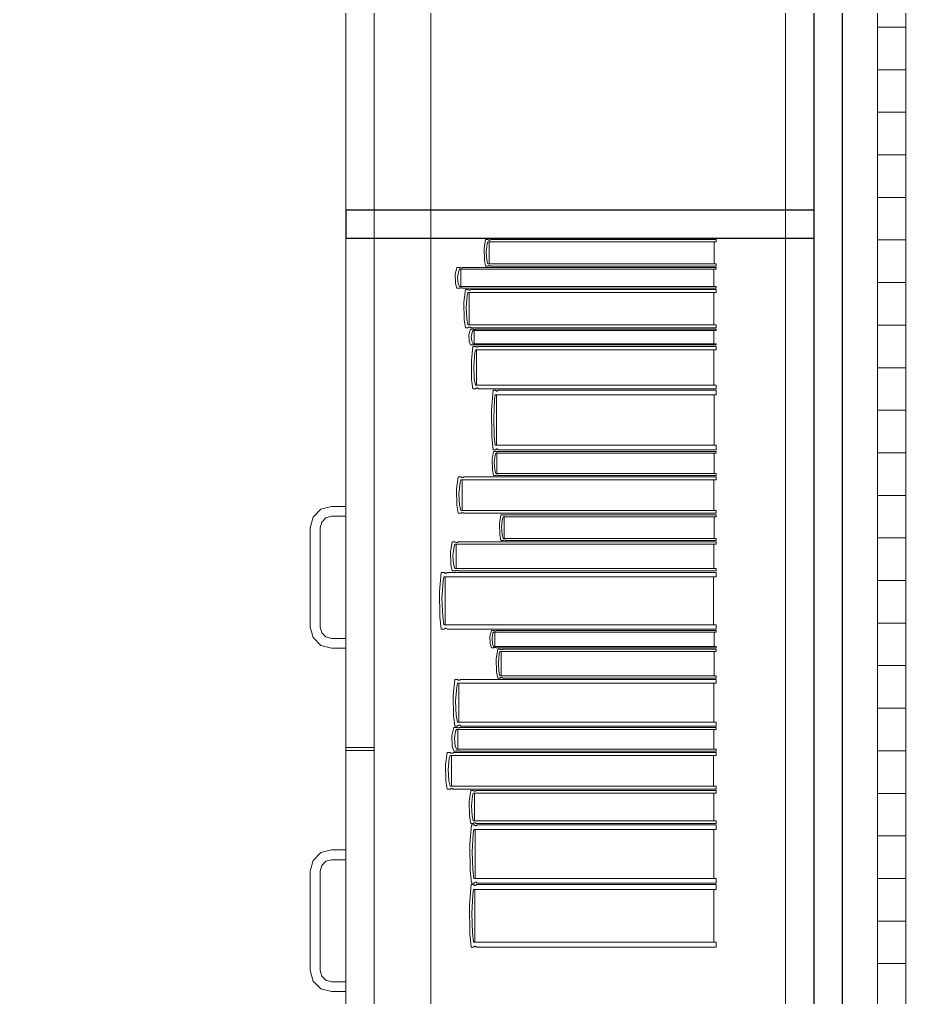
# Model space of a CAD drawing. Header units: inches. Extents: x -38 to 5698, y -33 to 92.
# Drawn here: x 121.99 to 122.618, y 10.806 to 11.495 of the extents above; entities that cross this region are included whole.
import ezdxf

# ---------------------------------------------------------------- set-up
doc = ezdxf.new("R2010")
doc.units = ezdxf.units.IN
doc.header["$MEASUREMENT"] = 0
doc.set_wipeout_variables(frame=1)
doc.linetypes.add('Hidden Line', pattern=[0.195611, 0.141111, -0.0545])
doc.linetypes.add('Wipeout_Contour', pattern=[1, 0, -1])
for name, color, linetype in [('02 _ ARQ _ ZON _ Espacio.3D', 7, 'Continuous'), ('08 _ STR _ EXT _ 09 Vigas', 7, 'Continuous'), ('Acabado - Muros', 7, 'Continuous'), ('Interior - Mobiliario', 7, 'Continuous')]:
    doc.layers.add(name, color=color, linetype=linetype)

msp = doc.modelspace()

# ---------------------------------------------------------------- linework, layer by layer
at = {"layer": '02 _ ARQ _ ZON _ Espacio.3D', "color": 254, "linetype": 'Continuous', "lineweight": 0, "flags": 128}
msp.add_lwpolyline([(104.82008, 17.35), (104.82007, 6.45001), (117.64873, 6.44992), (117.64874, 7.7), (117.79306, 7.7), (117.79305, 6.44999), (122.12319, 6.44999), (122.12319, 7.7), (122.57, 7.7), (122.57, 16.9), (122.57, 17.4), (116.66999, 17.4), (116.66999, 16.89999), (116.06999, 16.89998), (116.07, 16.29989), (115.57, 16.29989), (115.57, 17.4), (112.57002, 17.4), (112.57002, 16.09991), (108.57, 16.09984), (108.56999, 17.35)], close=True, dxfattribs=at)
at = {"layer": 'Interior - Mobiliario', "color": 175, "linetype": 'Continuous', "lineweight": 13}
for p, q in [((122.23998, 10.62125), (122.23998, 12.08125)), ((122.54998, 12.08125), (122.54998, 10.62125)), ((122.31979, 11.33735), (122.31911, 11.33163)), ((122.31775, 11.32569), (122.31755, 11.33403)), ((122.31911, 11.33163), (122.31952, 11.32589)), ((122.31864, 11.3216), (122.31775, 11.32569)), ((122.31952, 11.32589), (122.32027, 11.3231)), ((122.29716, 11.31576), (122.29839, 11.3206)), ((122.29839, 11.3206), (122.30038, 11.3206)), ((122.29968, 11.31834), (122.29892, 11.31389)), ((122.30022, 11.31944), (122.29968, 11.31834)), ((122.48132, 11.31944), (122.30022, 11.31944)), ((122.30038, 11.3206), (122.30053, 11.32053)), ((122.30053, 11.32053), (122.30077, 11.32044)), ((122.30077, 11.32044), (122.30102, 11.32039)), ((122.30102, 11.32039), (122.30129, 11.32036)), ((122.30114, 11.30725), (122.30114, 11.31944)), ((122.30129, 11.32036), (122.30156, 11.32037)), ((122.30156, 11.32037), (122.30182, 11.3204)), ((122.30182, 11.3204), (122.30207, 11.32046)), ((122.30207, 11.32046), (122.30231, 11.32055)), ((122.30231, 11.32055), (122.30241, 11.3206)), ((122.30241, 11.3206), (122.48132, 11.3206)), ((122.32041, 11.3216), (122.31864, 11.3216)), ((122.32027, 11.3231), (122.48132, 11.3231)), ((122.3205, 11.32168), (122.32041, 11.3216)), ((122.32071, 11.32179), (122.3205, 11.32168)), ((122.32093, 11.32187), (122.32071, 11.32179)), ((122.32116, 11.32191), (122.32093, 11.32187)), ((122.3214, 11.32192), (122.32116, 11.32191)), ((122.32164, 11.32188), (122.3214, 11.32192)), ((122.32187, 11.32181), (122.32164, 11.32188)), ((122.32208, 11.3217), (122.32187, 11.32181)), ((122.32221, 11.3216), (122.32208, 11.3217)), ((122.48132, 11.3216), (122.32221, 11.3216)), ((122.47949, 11.31944), (122.47949, 11.30725)), ((122.48132, 11.3231), (122.48132, 11.3216)), ((122.48132, 11.3206), (122.48132, 11.31944)), ((122.29739, 11.30927), (122.29716, 11.31576)), ((122.29892, 11.31389), (122.29938, 11.30942)), ((122.29839, 11.30609), (122.29739, 11.30927)), ((122.30038, 11.30609), (122.29839, 11.30609)), ((122.29938, 11.30942), (122.30022, 11.30725)), ((122.30022, 11.30725), (122.48132, 11.30725)), ((122.30048, 11.30614), (122.30038, 11.30609)), ((122.30071, 11.30623), (122.30048, 11.30614)), ((122.30097, 11.30629), (122.30071, 11.30623)), ((122.30123, 11.30632), (122.30097, 11.30629)), ((122.3015, 11.30633), (122.30123, 11.30632)), ((122.30177, 11.3063), (122.3015, 11.30633)), ((122.30202, 11.30625), (122.30177, 11.3063)), ((122.30226, 11.30616), (122.30202, 11.30625)), ((122.30241, 11.30609), (122.30226, 11.30616)), ((122.48132, 11.30609), (122.30241, 11.30609)), ((122.30321, 11.29611), (122.3044, 11.30509)), ((122.3044, 11.30509), (122.30633, 11.30509)), ((122.30617, 11.30293), (122.30565, 11.30089)), ((122.48132, 11.30293), (122.30617, 11.30293)), ((122.30633, 11.30509), (122.30647, 11.30494)), ((122.30647, 11.30494), (122.3067, 11.30479)), ((122.3067, 11.30479), (122.30695, 11.30468)), ((122.30695, 11.30468), (122.3072, 11.30463)), ((122.30706, 11.28031), (122.30706, 11.30293)), ((122.30706, 11.30293), (122.47955, 11.30293)), ((122.3072, 11.30463), (122.30746, 11.30464)), ((122.30746, 11.30464), (122.30772, 11.3047)), ((122.30772, 11.3047), (122.30796, 11.30482)), ((122.30796, 11.30482), (122.30819, 11.30498)), ((122.30819, 11.30498), (122.30828, 11.30509)), ((122.30828, 11.30509), (122.48132, 11.30509)), ((122.47955, 11.30293), (122.47955, 11.28031)), ((122.48132, 11.30725), (122.48132, 11.30609)), ((122.48132, 11.30509), (122.48132, 11.30293)), ((122.30343, 11.28406), (122.30321, 11.29611)), ((122.30565, 11.30089), (122.30491, 11.29263)), ((122.30491, 11.29263), (122.30536, 11.28434)), ((122.3044, 11.27816), (122.30343, 11.28406)), ((122.30536, 11.28434), (122.30617, 11.28031)), ((122.30633, 11.27816), (122.3044, 11.27816)), ((122.30617, 11.28031), (122.48132, 11.28031)), ((122.30642, 11.27826), (122.30633, 11.27816)), ((122.30665, 11.27843), (122.30642, 11.27826)), ((122.30689, 11.27854), (122.30665, 11.27843)), ((122.30715, 11.2786), (122.30689, 11.27854)), ((122.30689, 11.27345), (122.30805, 11.27716)), ((122.47955, 11.28031), (122.30706, 11.28031)), ((122.30741, 11.27861), (122.30715, 11.2786)), ((122.30766, 11.27856), (122.30741, 11.27861)), ((122.30791, 11.27846), (122.30766, 11.27856)), ((122.30814, 11.2783), (122.30791, 11.27846)), ((122.30805, 11.27716), (122.30993, 11.27716)), ((122.30828, 11.27816), (122.30814, 11.2783)), ((122.48132, 11.27816), (122.30828, 11.27816)), ((122.30927, 11.27543), (122.30855, 11.27202)), ((122.30978, 11.27627), (122.30927, 11.27543)), ((122.48132, 11.27627), (122.30978, 11.27627)), ((122.30993, 11.27716), (122.31008, 11.2771)), ((122.31008, 11.2771), (122.3103, 11.27703)), ((122.3103, 11.27703), (122.31054, 11.27699)), ((122.31054, 11.27699), (122.31079, 11.27697)), ((122.31065, 11.26693), (122.31065, 11.27627)), ((122.31079, 11.27697), (122.31105, 11.27697)), ((122.31105, 11.27697), (122.3113, 11.277)), ((122.3113, 11.277), (122.31154, 11.27705)), ((122.31154, 11.27705), (122.31176, 11.27711)), ((122.31176, 11.27711), (122.31185, 11.27716)), ((122.31185, 11.27716), (122.48132, 11.27716)), ((122.47959, 11.27627), (122.47959, 11.26693)), ((122.48132, 11.28031), (122.48132, 11.27816)), ((122.48132, 11.27716), (122.48132, 11.27627)), ((122.3071, 11.26848), (122.30689, 11.27345)), ((122.30805, 11.26604), (122.3071, 11.26848)), ((122.30855, 11.27202), (122.30899, 11.2686)), ((122.30899, 11.2686), (122.30978, 11.26693)), ((122.30993, 11.26604), (122.30805, 11.26604)), ((122.30857, 11.25509), (122.30972, 11.26504)), ((122.30972, 11.26504), (122.31159, 11.26504)), ((122.30978, 11.26693), (122.48132, 11.26693)), ((122.31003, 11.26609), (122.30993, 11.26604)), ((122.31025, 11.26615), (122.31003, 11.26609)), ((122.31049, 11.2662), (122.31025, 11.26615)), ((122.31074, 11.26623), (122.31049, 11.2662)), ((122.31099, 11.26623), (122.31074, 11.26623)), ((122.31144, 11.26266), (122.31093, 11.26039)), ((122.31125, 11.26621), (122.31099, 11.26623)), ((122.31149, 11.26617), (122.31125, 11.26621)), ((122.48132, 11.26266), (122.31144, 11.26266)), ((122.31171, 11.2661), (122.31149, 11.26617)), ((122.31159, 11.26504), (122.31173, 11.26488)), ((122.31185, 11.26604), (122.31171, 11.2661)), ((122.31173, 11.26488), (122.31195, 11.26471)), ((122.48132, 11.26604), (122.31185, 11.26604)), ((122.31195, 11.26471), (122.31219, 11.2646)), ((122.31219, 11.2646), (122.31244, 11.26454)), ((122.3123, 11.23759), (122.3123, 11.26266)), ((122.31244, 11.26454), (122.31269, 11.26455)), ((122.31269, 11.26455), (122.31294, 11.26462)), ((122.31294, 11.26462), (122.31318, 11.26475)), ((122.31318, 11.26475), (122.31339, 11.26493)), ((122.31339, 11.26493), (122.31349, 11.26504)), ((122.31349, 11.26504), (122.48132, 11.26504)), ((122.47961, 11.26266), (122.47961, 11.23759)), ((122.48132, 11.26693), (122.48132, 11.26604)), ((122.48132, 11.26504), (122.48132, 11.26266)), ((122.30879, 11.24175), (122.30857, 11.25509)), ((122.31093, 11.26039), (122.31021, 11.25125)), ((122.31021, 11.25125), (122.31065, 11.24206)), ((122.30972, 11.23521), (122.30879, 11.24175)), ((122.31065, 11.24206), (122.31144, 11.23759)), ((122.31159, 11.23521), (122.30972, 11.23521)), ((122.31144, 11.23759), (122.48132, 11.23759)), ((122.31168, 11.23532), (122.31159, 11.23521)), ((122.3119, 11.23551), (122.31168, 11.23532)), ((122.31214, 11.23563), (122.3119, 11.23551)), ((122.31239, 11.2357), (122.31214, 11.23563)), ((122.31264, 11.23571), (122.31239, 11.2357)), ((122.31289, 11.23565), (122.31264, 11.23571)), ((122.31313, 11.23554), (122.31289, 11.23565)), ((122.31335, 11.23537), (122.31313, 11.23554)), ((122.31349, 11.23521), (122.31335, 11.23537)), ((122.48132, 11.23521), (122.31349, 11.23521)), ((122.32283, 11.22014), (122.32388, 11.23421)), ((122.32388, 11.23421), (122.32559, 11.23421)), ((122.32559, 11.23421), (122.32572, 11.23398)), ((122.32572, 11.23398), (122.32593, 11.23374)), ((122.32593, 11.23374), (122.32615, 11.23358)), ((122.32684, 11.23361), (122.32705, 11.23379)), ((122.32705, 11.23379), (122.32725, 11.23404)), ((122.32725, 11.23404), (122.32734, 11.23421)), ((122.32734, 11.23421), (122.48132, 11.23421)), ((122.48132, 11.23759), (122.48132, 11.23521)), ((122.48132, 11.23421), (122.48132, 11.23083)), ((122.32499, 11.22763), (122.32433, 11.2147)), ((122.32546, 11.23083), (122.32499, 11.22763)), ((122.48132, 11.23083), (122.32546, 11.23083)), ((122.32615, 11.23358), (122.32638, 11.2335)), ((122.32624, 11.19539), (122.32624, 11.23083)), ((122.32638, 11.2335), (122.32661, 11.23351)), ((122.32661, 11.23351), (122.32684, 11.23361)), ((122.47975, 11.23083), (122.47975, 11.19539)), ((122.32302, 11.20127), (122.32283, 11.22014)), ((122.32433, 11.2147), (122.32473, 11.20171)), ((122.32388, 11.19201), (122.32302, 11.20127)), ((122.32473, 11.20171), (122.32546, 11.19539)), ((122.32546, 11.19539), (122.48132, 11.19539)), ((122.32588, 11.19243), (122.32568, 11.19218)), ((122.3261, 11.19261), (122.32588, 11.19243)), ((122.32632, 11.19271), (122.3261, 11.19261)), ((122.32656, 11.19272), (122.32632, 11.19271)), ((122.32679, 11.19264), (122.32656, 11.19272)), ((122.32701, 11.19248), (122.32679, 11.19264)), ((122.32721, 11.19224), (122.32701, 11.19248)), ((122.48132, 11.19539), (122.48132, 11.19201)), ((122.32321, 11.18535), (122.32427, 11.19101)), ((122.32559, 11.19201), (122.32388, 11.19201)), ((122.32427, 11.19101), (122.32598, 11.19101)), ((122.32537, 11.18837), (122.32472, 11.18316)), ((122.32584, 11.18966), (122.32537, 11.18837)), ((122.32568, 11.19218), (122.32559, 11.19201)), ((122.48132, 11.18966), (122.32584, 11.18966)), ((122.32598, 11.19101), (122.32611, 11.19092)), ((122.32611, 11.19092), (122.32631, 11.19083)), ((122.32631, 11.19083), (122.32653, 11.19076)), ((122.32653, 11.19076), (122.32676, 11.19073)), ((122.32663, 11.17539), (122.32663, 11.18966)), ((122.32676, 11.19073), (122.32699, 11.19073)), ((122.32699, 11.19073), (122.32721, 11.19077)), ((122.32734, 11.19201), (122.32721, 11.19224)), ((122.32721, 11.19077), (122.32743, 11.19085)), ((122.48132, 11.19201), (122.32734, 11.19201)), ((122.32743, 11.19085), (122.32763, 11.19095)), ((122.32763, 11.19095), (122.32772, 11.19101)), ((122.32772, 11.19101), (122.48132, 11.19101)), ((122.47975, 11.18966), (122.47975, 11.17539)), ((122.48132, 11.19101), (122.48132, 11.18966)), ((122.32341, 11.17776), (122.32321, 11.18535)), ((122.32472, 11.18316), (122.32512, 11.17793)), ((122.29811, 11.16448), (122.29934, 11.17303)), ((122.29934, 11.17303), (122.30131, 11.17303)), ((122.30131, 11.17303), (122.30146, 11.1729)), ((122.30146, 11.1729), (122.3017, 11.17275)), ((122.3017, 11.17275), (122.30195, 11.17265)), ((122.30195, 11.17265), (122.30222, 11.1726)), ((122.30222, 11.1726), (122.30249, 11.17261)), ((122.30249, 11.17261), (122.30275, 11.17267)), ((122.30275, 11.17267), (122.303, 11.17278)), ((122.303, 11.17278), (122.30323, 11.17293)), ((122.30323, 11.17293), (122.30333, 11.17303)), ((122.30333, 11.17303), (122.48132, 11.17303)), ((122.32427, 11.17403), (122.32341, 11.17776)), ((122.32598, 11.17403), (122.32427, 11.17403)), ((122.32512, 11.17793), (122.32584, 11.17539)), ((122.32584, 11.17539), (122.48132, 11.17539)), ((122.32606, 11.1741), (122.32598, 11.17403)), ((122.32626, 11.1742), (122.32606, 11.1741)), ((122.32648, 11.17427), (122.32626, 11.1742)), ((122.32671, 11.17431), (122.32648, 11.17427)), ((122.32694, 11.17432), (122.32671, 11.17431)), ((122.32717, 11.17429), (122.32694, 11.17432)), ((122.32738, 11.17422), (122.32717, 11.17429)), ((122.32759, 11.17412), (122.32738, 11.17422)), ((122.32772, 11.17403), (122.32759, 11.17412)), ((122.48132, 11.17403), (122.32772, 11.17403)), ((122.48132, 11.17539), (122.48132, 11.17403)), ((122.48132, 11.17303), (122.48132, 11.17098)), ((122.30062, 11.16904), (122.29986, 11.16117)), ((122.30116, 11.17098), (122.30062, 11.16904)), ((122.48132, 11.17098), (122.30116, 11.17098)), ((122.30207, 11.14943), (122.30207, 11.17098)), ((122.4795, 11.17098), (122.4795, 11.14943)), ((122.29834, 11.15301), (122.29811, 11.16448)), ((122.29986, 11.16117), (122.30032, 11.15327)), ((122.20248, 11.15024), (122.20998, 11.15225)), ((122.20998, 11.15225), (122.21998, 11.15225)), ((122.21998, 11.15225), (122.21998, 11.14525)), ((122.29934, 11.14738), (122.29834, 11.15301)), ((122.30032, 11.15327), (122.30116, 11.14943)), ((122.19498, 11.13725), (122.19699, 11.14475)), ((122.19699, 11.14475), (122.20248, 11.15024)), ((122.20598, 11.14418), (122.20305, 11.14125)), ((122.20998, 11.14525), (122.20598, 11.14418)), ((122.21998, 11.14525), (122.20998, 11.14525)), ((122.30131, 11.14738), (122.29934, 11.14738)), ((122.30116, 11.14943), (122.48132, 11.14943)), ((122.30141, 11.14748), (122.30131, 11.14738)), ((122.30164, 11.14764), (122.30141, 11.14748)), ((122.30189, 11.14774), (122.30164, 11.14764)), ((122.30216, 11.1478), (122.30189, 11.14774)), ((122.30243, 11.14781), (122.30216, 11.1478)), ((122.30269, 11.14776), (122.30243, 11.14781)), ((122.30294, 11.14766), (122.30269, 11.14776)), ((122.30318, 11.14752), (122.30294, 11.14766)), ((122.30333, 11.14738), (122.30318, 11.14752)), ((122.48132, 11.14738), (122.30333, 11.14738)), ((122.32835, 11.14031), (122.32937, 11.14638)), ((122.32937, 11.14638), (122.33102, 11.14638)), ((122.33089, 11.14492), (122.33044, 11.14354)), ((122.48132, 11.14492), (122.33089, 11.14492)), ((122.33102, 11.14638), (122.33115, 11.14628)), ((122.33115, 11.14628), (122.33134, 11.14618)), ((122.33134, 11.14618), (122.33155, 11.14611)), ((122.33155, 11.14611), (122.33178, 11.14608)), ((122.33165, 11.12964), (122.33165, 11.14492)), ((122.33178, 11.14608), (122.332, 11.14608)), ((122.332, 11.14608), (122.33222, 11.14612)), ((122.33222, 11.14612), (122.33243, 11.1462)), ((122.33243, 11.1462), (122.33262, 11.14631)), ((122.33262, 11.14631), (122.3327, 11.14638)), ((122.3327, 11.14638), (122.48132, 11.14638)), ((122.4798, 11.14492), (122.4798, 11.12964)), ((122.48132, 11.14943), (122.48132, 11.14738)), ((122.48132, 11.14638), (122.48132, 11.14492)), ((122.19498, 11.06725), (122.19498, 11.13725)), ((122.20305, 11.14125), (122.20198, 11.13725)), ((122.20198, 11.13725), (122.20198, 11.06725)), ((122.32854, 11.13218), (122.32835, 11.14031)), ((122.33044, 11.14354), (122.3298, 11.13797)), ((122.3298, 11.13797), (122.33019, 11.13237)), ((122.32937, 11.12819), (122.32854, 11.13218)), ((122.33019, 11.13237), (122.33089, 11.12964)), ((122.29383, 11.12037), (122.29508, 11.12719)), ((122.29508, 11.12719), (122.29711, 11.12719)), ((122.29639, 11.124), (122.29561, 11.11773)), ((122.29694, 11.12555), (122.29639, 11.124)), ((122.48132, 11.12555), (122.29694, 11.12555)), ((122.29711, 11.12719), (122.29726, 11.12708)), ((122.29726, 11.12708), (122.2975, 11.12696)), ((122.2975, 11.12696), (122.29776, 11.12688)), ((122.29776, 11.12688), (122.29803, 11.12684)), ((122.29788, 11.10837), (122.29788, 11.12555)), ((122.29803, 11.12684), (122.29831, 11.12685)), ((122.29831, 11.12685), (122.29857, 11.1269)), ((122.29857, 11.1269), (122.29883, 11.12698)), ((122.29883, 11.12698), (122.29907, 11.12711)), ((122.29907, 11.12711), (122.29917, 11.12719)), ((122.29917, 11.12719), (122.48132, 11.12719)), ((122.33102, 11.12819), (122.32937, 11.12819)), ((122.33089, 11.12964), (122.48132, 11.12964)), ((122.33111, 11.12826), (122.33102, 11.12819)), ((122.3313, 11.12837), (122.33111, 11.12826)), ((122.33151, 11.12844), (122.3313, 11.12837)), ((122.33173, 11.12849), (122.33151, 11.12844)), ((122.33195, 11.12849), (122.33173, 11.12849)), ((122.33217, 11.12846), (122.33195, 11.12849)), ((122.33238, 11.12839), (122.33217, 11.12846)), ((122.33258, 11.12828), (122.33238, 11.12839)), ((122.3327, 11.12819), (122.33258, 11.12828)), ((122.48132, 11.12819), (122.3327, 11.12819)), ((122.47946, 11.12555), (122.47946, 11.10837)), ((122.48132, 11.12964), (122.48132, 11.12819)), ((122.48132, 11.12719), (122.48132, 11.12555)), ((122.29406, 11.11122), (122.29383, 11.12037)), ((122.29561, 11.11773), (122.29609, 11.11143)), ((122.29508, 11.10674), (122.29406, 11.11122)), ((122.29609, 11.11143), (122.29694, 11.10837)), ((122.28601, 11.09238), (122.28731, 11.10574)), ((122.28731, 11.10574), (122.28942, 11.10574)), ((122.28942, 11.10574), (122.28958, 11.10552)), ((122.28958, 11.10552), (122.28983, 11.10529)), ((122.28983, 11.10529), (122.2901, 11.10514)), ((122.2901, 11.10514), (122.29038, 11.10507)), ((122.29038, 11.10507), (122.29067, 11.10508)), ((122.29067, 11.10508), (122.29095, 11.10517)), ((122.29095, 11.10517), (122.29122, 11.10534)), ((122.29122, 11.10534), (122.29146, 11.10558)), ((122.29146, 11.10558), (122.29157, 11.10574)), ((122.29157, 11.10574), (122.48132, 11.10574)), ((122.29711, 11.10674), (122.29508, 11.10674)), ((122.29694, 11.10837), (122.48132, 11.10837)), ((122.29721, 11.10682), (122.29711, 11.10674)), ((122.29745, 11.10694), (122.29721, 11.10682)), ((122.2977, 11.10703), (122.29745, 11.10694)), ((122.29797, 11.10707), (122.2977, 11.10703)), ((122.29825, 11.10708), (122.29797, 11.10707)), ((122.29852, 11.10704), (122.29825, 11.10708)), ((122.29878, 11.10696), (122.29852, 11.10704)), ((122.29902, 11.10685), (122.29878, 11.10696)), ((122.29917, 11.10674), (122.29902, 11.10685)), ((122.48132, 11.10674), (122.29917, 11.10674)), ((122.48132, 11.10837), (122.48132, 11.10674)), ((122.48132, 11.10574), (122.48132, 11.10253)), ((122.28868, 11.09949), (122.28787, 11.08721)), ((122.28925, 11.10253), (122.28868, 11.09949)), ((122.48132, 11.10253), (122.28925, 11.10253)), ((122.29022, 11.06889), (122.29022, 11.10253)), ((122.47938, 11.10253), (122.47938, 11.06889)), ((122.28625, 11.07447), (122.28601, 11.09238)), ((122.28787, 11.08721), (122.28836, 11.07489)), ((122.28731, 11.06568), (122.28625, 11.07447)), ((122.28836, 11.07489), (122.28925, 11.06889)), ((122.28925, 11.06889), (122.48132, 11.06889)), ((122.48132, 11.06889), (122.48132, 11.06568)), ((122.19699, 11.05975), (122.19498, 11.06725)), ((122.20198, 11.06725), (122.20305, 11.06325)), ((122.20305, 11.06325), (122.20598, 11.06032)), ((122.28942, 11.06568), (122.28731, 11.06568)), ((122.28953, 11.06584), (122.28942, 11.06568)), ((122.28977, 11.06608), (122.28953, 11.06584)), ((122.29004, 11.06625), (122.28977, 11.06608)), ((122.29032, 11.06634), (122.29004, 11.06625)), ((122.29061, 11.06635), (122.29032, 11.06634)), ((122.29089, 11.06628), (122.29061, 11.06635)), ((122.29116, 11.06613), (122.29089, 11.06628)), ((122.29141, 11.0659), (122.29116, 11.06613)), ((122.29157, 11.06568), (122.29141, 11.0659)), ((122.48132, 11.06568), (122.29157, 11.06568)), ((122.32163, 11.06067), (122.3227, 11.06468)), ((122.3227, 11.06468), (122.32442, 11.06468)), ((122.32381, 11.06281), (122.32315, 11.05912)), ((122.32428, 11.06372), (122.32381, 11.06281)), ((122.48132, 11.06372), (122.32428, 11.06372)), ((122.32442, 11.06468), (122.32455, 11.06462)), ((122.32455, 11.06462), (122.32476, 11.06455)), ((122.32476, 11.06455), (122.32498, 11.0645)), ((122.32498, 11.0645), (122.32521, 11.06448)), ((122.32508, 11.05361), (122.32508, 11.06372)), ((122.32521, 11.06448), (122.32544, 11.06448)), ((122.32544, 11.06448), (122.32567, 11.06451)), ((122.32567, 11.06451), (122.32589, 11.06456)), ((122.32589, 11.06456), (122.32609, 11.06464)), ((122.32609, 11.06464), (122.32618, 11.06468)), ((122.32618, 11.06468), (122.48132, 11.06468)), ((122.47974, 11.06372), (122.47974, 11.05361)), ((122.48132, 11.06468), (122.48132, 11.06372)), ((122.20248, 11.05426), (122.19699, 11.05975)), ((122.20598, 11.06032), (122.20998, 11.05925)), ((122.20998, 11.05925), (122.21998, 11.05925)), ((122.21998, 11.05925), (122.21998, 11.05225)), ((122.32183, 11.05528), (122.32163, 11.06067)), ((122.3227, 11.05264), (122.32183, 11.05528)), ((122.32315, 11.05912), (122.32355, 11.05541)), ((122.32355, 11.05541), (122.32428, 11.05361)), ((122.20998, 11.05225), (122.20248, 11.05426)), ((122.21998, 11.05225), (122.20998, 11.05225)), ((122.32442, 11.05264), (122.3227, 11.05264)), ((122.32428, 11.05361), (122.48132, 11.05361)), ((122.32451, 11.05269), (122.32442, 11.05264)), ((122.32471, 11.05276), (122.32451, 11.05269)), ((122.32493, 11.05282), (122.32471, 11.05276)), ((122.32516, 11.05284), (122.32493, 11.05282)), ((122.32539, 11.05285), (122.32516, 11.05284)), ((122.32562, 11.05282), (122.32539, 11.05285)), ((122.32584, 11.05278), (122.32562, 11.05282)), ((122.32605, 11.05271), (122.32584, 11.05278)), ((122.32618, 11.05264), (122.32605, 11.05271)), ((122.32617, 11.04485), (122.32721, 11.05164)), ((122.48132, 11.05264), (122.32618, 11.05264)), ((122.32721, 11.05164), (122.32888, 11.05164)), ((122.32829, 11.04847), (122.32765, 11.04222)), ((122.32875, 11.05001), (122.32829, 11.04847)), ((122.48132, 11.05001), (122.32875, 11.05001)), ((122.32888, 11.05164), (122.32901, 11.05154)), ((122.32901, 11.05154), (122.32921, 11.05142)), ((122.32921, 11.05142), (122.32942, 11.05134)), ((122.32942, 11.05134), (122.32965, 11.0513)), ((122.32952, 11.0329), (122.32952, 11.05001)), ((122.32965, 11.0513), (122.32988, 11.05131)), ((122.32988, 11.05131), (122.3301, 11.05136)), ((122.3301, 11.05136), (122.33031, 11.05144)), ((122.33031, 11.05144), (122.3305, 11.05157)), ((122.3305, 11.05157), (122.33059, 11.05164)), ((122.33059, 11.05164), (122.48132, 11.05164)), ((122.47978, 11.05001), (122.47978, 11.0329)), ((122.48132, 11.05361), (122.48132, 11.05264)), ((122.48132, 11.05164), (122.48132, 11.05001)), ((122.32637, 11.03574), (122.32617, 11.04485)), ((122.32765, 11.04222), (122.32804, 11.03595)), ((122.32721, 11.03127), (122.32637, 11.03574)), ((122.32804, 11.03595), (122.32875, 11.0329)), ((122.29574, 11.01933), (122.29698, 11.03027)), ((122.29698, 11.03027), (122.29899, 11.03027)), ((122.29882, 11.02764), (122.29828, 11.02515)), ((122.48132, 11.02764), (122.29882, 11.02764)), ((122.29899, 11.03027), (122.29914, 11.03009)), ((122.29914, 11.03009), (122.29937, 11.0299)), ((122.29937, 11.0299), (122.29963, 11.02978)), ((122.29963, 11.02978), (122.2999, 11.02972)), ((122.29975, 11.00009), (122.29975, 11.02764)), ((122.2999, 11.02972), (122.30017, 11.02973)), ((122.30017, 11.02973), (122.30044, 11.0298)), ((122.30044, 11.0298), (122.30069, 11.02994)), ((122.30069, 11.02994), (122.30092, 11.03014)), ((122.30092, 11.03014), (122.30103, 11.03027)), ((122.30103, 11.03027), (122.48132, 11.03027)), ((122.32888, 11.03127), (122.32721, 11.03127)), ((122.32875, 11.0329), (122.48132, 11.0329)), ((122.32897, 11.03134), (122.32888, 11.03127)), ((122.32916, 11.03147), (122.32897, 11.03134)), ((122.32938, 11.03156), (122.32916, 11.03147)), ((122.3296, 11.0316), (122.32938, 11.03156)), ((122.32983, 11.03161), (122.3296, 11.0316)), ((122.33005, 11.03157), (122.32983, 11.03161)), ((122.33027, 11.03149), (122.33005, 11.03157)), ((122.33046, 11.03137), (122.33027, 11.03149)), ((122.33059, 11.03127), (122.33046, 11.03137)), ((122.48132, 11.03127), (122.33059, 11.03127)), ((122.47948, 11.02764), (122.47948, 11.00009)), ((122.48132, 11.0329), (122.48132, 11.03127)), ((122.48132, 11.03027), (122.48132, 11.02764)), ((122.29828, 11.02515), (122.29751, 11.0151)), ((122.29597, 11.00466), (122.29574, 11.01933)), ((122.29751, 11.0151), (122.29798, 11.005)), ((122.29698, 10.99747), (122.29597, 11.00466)), ((122.29798, 11.005), (122.29882, 11.00009)), ((122.29882, 11.00009), (122.48132, 11.00009)), ((122.48132, 11.00009), (122.48132, 10.99747)), ((122.29492, 10.99088), (122.29617, 10.99647)), ((122.29617, 10.99647), (122.29818, 10.99647)), ((122.29747, 10.99385), (122.2967, 10.98871)), ((122.29899, 10.99747), (122.29698, 10.99747)), ((122.29802, 10.99513), (122.29747, 10.99385)), ((122.48132, 10.99513), (122.29802, 10.99513)), ((122.29818, 10.99647), (122.29833, 10.99638)), ((122.29833, 10.99638), (122.29857, 10.99628)), ((122.29857, 10.99628), (122.29883, 10.99622)), ((122.29883, 10.99622), (122.2991, 10.99619)), ((122.29894, 10.98104), (122.29894, 10.99513)), ((122.29909, 10.99759), (122.29899, 10.99747)), ((122.29932, 10.99779), (122.29909, 10.99759)), ((122.2991, 10.99619), (122.29937, 10.99619)), ((122.29957, 10.99793), (122.29932, 10.99779)), ((122.29937, 10.99619), (122.29964, 10.99623)), ((122.29984, 10.99801), (122.29957, 10.99793)), ((122.29964, 10.99623), (122.29989, 10.9963)), ((122.30011, 10.99802), (122.29984, 10.99801)), ((122.29989, 10.9963), (122.30013, 10.9964)), ((122.30038, 10.99796), (122.30011, 10.99802)), ((122.30013, 10.9964), (122.30023, 10.99647)), ((122.30023, 10.99647), (122.48132, 10.99647)), ((122.30064, 10.99783), (122.30038, 10.99796)), ((122.30088, 10.99764), (122.30064, 10.99783)), ((122.30103, 10.99747), (122.30088, 10.99764)), ((122.48132, 10.99747), (122.30103, 10.99747)), ((122.47947, 10.99513), (122.47947, 10.98104)), ((122.48132, 10.99647), (122.48132, 10.99513)), ((122.29515, 10.98338), (122.29492, 10.99088)), ((122.2967, 10.98871), (122.29717, 10.98355)), ((122.21998, 10.98225), (122.23998, 10.98225)), ((122.21998, 10.62125), (122.21998, 10.98025)), ((122.21998, 10.98025), (122.23998, 10.98025)), ((122.23998, 10.62125), (122.23998, 10.98025)), ((122.29035, 10.97012), (122.29162, 10.9787)), ((122.29162, 10.9787), (122.29369, 10.9787)), ((122.29369, 10.9787), (122.29384, 10.97856)), ((122.29617, 10.9797), (122.29515, 10.98338)), ((122.29568, 10.9786), (122.29579, 10.9787)), ((122.29579, 10.9787), (122.48132, 10.9787)), ((122.29818, 10.9797), (122.29617, 10.9797)), ((122.29717, 10.98355), (122.29802, 10.98104)), ((122.29802, 10.98104), (122.48132, 10.98104)), ((122.29828, 10.97977), (122.29818, 10.9797)), ((122.29852, 10.97987), (122.29828, 10.97977)), ((122.29877, 10.97994), (122.29852, 10.97987)), ((122.29904, 10.97998), (122.29877, 10.97994)), ((122.29931, 10.97998), (122.29904, 10.97998)), ((122.29958, 10.97995), (122.29931, 10.97998)), ((122.29984, 10.97989), (122.29958, 10.97995)), ((122.30008, 10.97979), (122.29984, 10.97989)), ((122.30023, 10.9797), (122.30008, 10.97979)), ((122.48132, 10.9797), (122.30023, 10.9797)), ((122.48132, 10.98104), (122.48132, 10.9797)), ((122.48132, 10.9787), (122.48132, 10.97664)), ((122.29296, 10.97469), (122.29217, 10.9668)), ((122.29352, 10.97664), (122.29296, 10.97469)), ((122.48132, 10.97664), (122.29352, 10.97664)), ((122.29384, 10.97856), (122.29409, 10.97842)), ((122.29409, 10.97842), (122.29435, 10.97832)), ((122.29435, 10.97832), (122.29463, 10.97827)), ((122.29447, 10.95502), (122.29447, 10.97664)), ((122.29463, 10.97827), (122.29491, 10.97828)), ((122.29491, 10.97828), (122.29518, 10.97834)), ((122.29518, 10.97834), (122.29544, 10.97845)), ((122.29544, 10.97845), (122.29568, 10.9786)), ((122.47942, 10.97664), (122.47942, 10.95502)), ((122.29059, 10.95861), (122.29035, 10.97012)), ((122.29217, 10.9668), (122.29265, 10.95887)), ((122.29162, 10.95296), (122.29059, 10.95861)), ((122.29265, 10.95887), (122.29352, 10.95502)), ((122.29369, 10.95296), (122.29162, 10.95296)), ((122.29352, 10.95502), (122.48132, 10.95502)), ((122.29379, 10.95306), (122.29369, 10.95296)), ((122.29403, 10.95322), (122.29379, 10.95306)), ((122.29429, 10.95333), (122.29403, 10.95322)), ((122.29457, 10.95338), (122.29429, 10.95333)), ((122.29485, 10.95339), (122.29457, 10.95338)), ((122.29512, 10.95334), (122.29485, 10.95339)), ((122.29539, 10.95325), (122.29512, 10.95334)), ((122.29563, 10.9531), (122.29539, 10.95325)), ((122.29579, 10.95296), (122.29563, 10.9531)), ((122.48132, 10.95296), (122.29579, 10.95296)), ((122.30695, 10.94426), (122.30812, 10.95196)), ((122.30812, 10.95196), (122.31, 10.95196)), ((122.31, 10.95196), (122.31014, 10.95184)), ((122.31014, 10.95184), (122.31037, 10.9517)), ((122.31037, 10.9517), (122.31061, 10.95162)), ((122.31061, 10.95162), (122.31086, 10.95157)), ((122.31086, 10.95157), (122.31111, 10.95158)), ((122.31111, 10.95158), (122.31136, 10.95163)), ((122.31136, 10.95163), (122.3116, 10.95173)), ((122.3116, 10.95173), (122.31182, 10.95187)), ((122.31182, 10.95187), (122.31192, 10.95196)), ((122.31192, 10.95196), (122.48132, 10.95196)), ((122.48132, 10.95502), (122.48132, 10.95296)), ((122.48132, 10.95196), (122.48132, 10.95011)), ((122.30717, 10.93393), (122.30695, 10.94426)), ((122.30933, 10.94836), (122.30861, 10.94128)), ((122.30985, 10.95011), (122.30933, 10.94836)), ((122.48132, 10.95011), (122.30985, 10.95011)), ((122.31071, 10.93072), (122.31071, 10.95011)), ((122.47959, 10.95011), (122.47959, 10.93072)), ((122.30861, 10.94128), (122.30905, 10.93417)), ((122.30812, 10.92887), (122.30717, 10.93393)), ((122.30905, 10.93417), (122.30985, 10.93072)), ((122.30985, 10.93072), (122.48132, 10.93072)), ((122.48132, 10.93072), (122.48132, 10.92887)), ((122.30754, 10.91414), (122.3087, 10.92787)), ((122.31, 10.92887), (122.30812, 10.92887)), ((122.3087, 10.92787), (122.31058, 10.92787)), ((122.31043, 10.92458), (122.30992, 10.92145)), ((122.31009, 10.92896), (122.31, 10.92887)), ((122.31031, 10.9291), (122.31009, 10.92896)), ((122.31055, 10.9292), (122.31031, 10.9291)), ((122.48132, 10.92458), (122.31043, 10.92458)), ((122.3108, 10.92925), (122.31055, 10.9292)), ((122.31058, 10.92787), (122.31072, 10.92765)), ((122.31072, 10.92765), (122.31095, 10.92741)), ((122.31106, 10.92925), (122.3108, 10.92925)), ((122.31095, 10.92741), (122.31119, 10.92726)), ((122.31131, 10.92921), (122.31106, 10.92925)), ((122.31119, 10.92726), (122.31144, 10.92718)), ((122.31129, 10.89), (122.31129, 10.92458)), ((122.31155, 10.92912), (122.31131, 10.92921)), ((122.31144, 10.92718), (122.31169, 10.92719)), ((122.31177, 10.92899), (122.31155, 10.92912)), ((122.31169, 10.92719), (122.31194, 10.92728)), ((122.31192, 10.92887), (122.31177, 10.92899)), ((122.48132, 10.92887), (122.31192, 10.92887)), ((122.31194, 10.92728), (122.31218, 10.92746)), ((122.31218, 10.92746), (122.3124, 10.92771)), ((122.3124, 10.92771), (122.31249, 10.92787)), ((122.31249, 10.92787), (122.48132, 10.92787)), ((122.4796, 10.92458), (122.4796, 10.89)), ((122.48132, 10.92787), (122.48132, 10.92458)), ((122.30992, 10.92145), (122.3092, 10.90883)), ((122.20998, 10.91025), (122.20248, 10.90824)), ((122.21998, 10.91025), (122.20998, 10.91025)), ((122.21998, 10.90325), (122.21998, 10.91025)), ((122.30776, 10.89574), (122.30754, 10.91414)), ((122.20248, 10.90824), (122.19699, 10.90275)), ((122.20598, 10.90218), (122.20998, 10.90325)), ((122.20998, 10.90325), (122.21998, 10.90325)), ((122.3092, 10.90883), (122.30964, 10.89617)), ((122.19699, 10.90275), (122.19498, 10.89525)), ((122.20198, 10.89525), (122.20305, 10.89925)), ((122.20305, 10.89925), (122.20598, 10.90218)), ((122.30964, 10.89617), (122.31043, 10.89)), ((122.19498, 10.89525), (122.19498, 10.82525)), ((122.20198, 10.82525), (122.20198, 10.89525)), ((122.3087, 10.88671), (122.30776, 10.89574)), ((122.31043, 10.89), (122.48132, 10.89)), ((122.48132, 10.89), (122.48132, 10.88671)), ((122.3072, 10.87098), (122.30836, 10.88571)), ((122.30836, 10.88571), (122.31024, 10.88571)), ((122.31058, 10.88671), (122.3087, 10.88671)), ((122.31009, 10.88217), (122.30957, 10.87882)), ((122.48132, 10.88217), (122.31009, 10.88217)), ((122.31024, 10.88571), (122.31038, 10.88547)), ((122.31038, 10.88547), (122.3106, 10.88522)), ((122.31068, 10.88687), (122.31058, 10.88671)), ((122.3106, 10.88522), (122.31084, 10.88505)), ((122.31089, 10.88712), (122.31068, 10.88687)), ((122.31084, 10.88505), (122.3111, 10.88497)), ((122.31113, 10.88729), (122.31089, 10.88712)), ((122.31095, 10.84506), (122.31095, 10.88217)), ((122.3111, 10.88497), (122.31135, 10.88498)), ((122.31138, 10.88739), (122.31113, 10.88729)), ((122.31135, 10.88498), (122.3116, 10.88508)), ((122.31164, 10.8874), (122.31138, 10.88739)), ((122.3116, 10.88508), (122.31184, 10.88527)), ((122.31189, 10.88732), (122.31164, 10.8874)), ((122.31184, 10.88527), (122.31206, 10.88554)), ((122.31213, 10.88717), (122.31189, 10.88732)), ((122.31206, 10.88554), (122.31215, 10.88571)), ((122.31235, 10.88693), (122.31213, 10.88717)), ((122.31215, 10.88571), (122.48132, 10.88571)), ((122.31249, 10.88671), (122.31235, 10.88693)), ((122.48132, 10.88671), (122.31249, 10.88671)), ((122.47959, 10.88217), (122.47959, 10.84506)), ((122.48132, 10.88571), (122.48132, 10.88217)), ((122.30957, 10.87882), (122.30885, 10.86528)), ((122.30741, 10.85122), (122.3072, 10.87098)), ((122.30885, 10.86528), (122.30929, 10.85168)), ((122.30836, 10.84153), (122.30741, 10.85122)), ((122.30929, 10.85168), (122.31009, 10.84506)), ((122.31024, 10.84153), (122.30836, 10.84153)), ((122.31009, 10.84506), (122.48132, 10.84506)), ((122.31033, 10.8417), (122.31024, 10.84153)), ((122.31055, 10.84197), (122.31033, 10.8417)), ((122.31079, 10.84215), (122.31055, 10.84197)), ((122.31104, 10.84225), (122.31079, 10.84215)), ((122.31129, 10.84226), (122.31104, 10.84225)), ((122.31155, 10.84218), (122.31129, 10.84226)), ((122.31179, 10.84201), (122.31155, 10.84218)), ((122.31201, 10.84176), (122.31179, 10.84201)), ((122.31215, 10.84153), (122.31201, 10.84176)), ((122.48132, 10.84153), (122.31215, 10.84153)), ((122.48132, 10.84506), (122.48132, 10.84153)), ((122.19498, 10.82525), (122.19699, 10.81775)), ((122.20305, 10.82125), (122.20198, 10.82525)), ((122.20598, 10.81832), (122.20305, 10.82125)), ((122.19699, 10.81775), (122.20248, 10.81226)), ((122.20998, 10.81725), (122.20598, 10.81832)), ((122.21998, 10.81725), (122.20998, 10.81725)), ((122.21998, 10.81025), (122.21998, 10.81725)), ((122.20248, 10.81226), (122.20998, 10.81025)), ((122.20998, 10.81025), (122.21998, 10.81025))]:
    msp.add_line(p, q, dxfattribs=at)

# ---------------------------------------------------------------- next in the draw order: wipeouts: each hides what was drawn before it
at = {"color": 254, "linetype": 'Wipeout_Contour', "lineweight": 0, "ltscale": 5005.641837}
msp.add_wipeout([(122.57, 12.25), (122.57, 10.1), (122.587, 10.1), (122.587, 10.1165), (122.62, 10.1165), (122.62, 12.25)], dxfattribs=at).dxf.layer = 'Acabado - Muros'
at = {"color": 254, "linetype": 'Wipeout_Contour', "lineweight": 0, "ltscale": 3336.085547}
msp.add_wipeout([(122.21998, 11.34125), (122.54998, 11.34125), (122.54998, 11.36125), (122.21998, 11.36125)], dxfattribs=at).dxf.layer = 'Interior - Mobiliario'

# ---------------------------------------------------------------- next in the draw order: linework, layer by layer
at = {"layer": 'Acabado - Muros', "color": 251, "linetype": 'Continuous', "lineweight": 13, "flags": 128}
msp.add_lwpolyline([(122.57, 12.25), (122.57, 10.1), (122.57, 8.2)], dxfattribs=at)
at = {"layer": 'Interior - Mobiliario', "color": 175, "linetype": 'Continuous', "lineweight": 13}
for p, q in [((122.21998, 12.10125), (122.21998, 10.60125)), ((122.21998, 10.62125), (122.21998, 12.08125)), ((122.21998, 10.62125), (122.21998, 12.08125)), ((122.23998, 10.62125), (122.23998, 12.08125)), ((122.23998, 10.62125), (122.23998, 12.08125)), ((122.23998, 10.64125), (122.23998, 12.06125)), ((122.27998, 12.06125), (122.27998, 10.64125)), ((122.52998, 10.64125), (122.52998, 12.06125)), ((122.21998, 11.36125), (122.21998, 11.72025)), ((122.23998, 11.36125), (122.23998, 11.72025)), ((122.21998, 11.34125), (122.21998, 11.36125)), ((122.21998, 11.36125), (122.54998, 11.36125)), ((122.21998, 11.34125), (122.21998, 11.36125)), ((122.21998, 11.36125), (122.23998, 11.36125)), ((122.54998, 11.36125), (122.54998, 11.34125)), ((122.54998, 11.34125), (122.21998, 11.34125)), ((122.21998, 11.34125), (122.21998, 10.98225)), ((122.21998, 11.34125), (122.23998, 11.34125)), ((122.23998, 11.34125), (122.23998, 10.98225)), ((122.31755, 11.33403), (122.31864, 11.34025)), ((122.31864, 11.34025), (122.32041, 11.34025)), ((122.32027, 11.33876), (122.31979, 11.33735)), ((122.48132, 11.33876), (122.32027, 11.33876)), ((122.32041, 11.34025), (122.32054, 11.34015)), ((122.32054, 11.34015), (122.32075, 11.34004)), ((122.32075, 11.34004), (122.32098, 11.33997)), ((122.32098, 11.33997), (122.32122, 11.33994)), ((122.32108, 11.3231), (122.32108, 11.33876)), ((122.32122, 11.33994), (122.32146, 11.33994)), ((122.32146, 11.33994), (122.32169, 11.33999)), ((122.32169, 11.33999), (122.32192, 11.34007)), ((122.32192, 11.34007), (122.32212, 11.34018)), ((122.32212, 11.34018), (122.32221, 11.34025)), ((122.32221, 11.34025), (122.48132, 11.34025)), ((122.4797, 11.33876), (122.4797, 11.3231)), ((122.48132, 11.34025), (122.48132, 11.33876))]:
    msp.add_line(p, q, dxfattribs=at)
at = {"layer": 'Interior - Mobiliario', "color": 175, "linetype": 'Continuous', "lineweight": 30}
for p, q in [((122.21998, 11.36125), (122.54998, 11.36125)), ((122.21998, 11.36125), (122.21998, 11.34125)), ((122.54998, 11.36125), (122.54998, 11.34125)), ((122.21998, 11.34125), (122.54998, 11.34125))]:
    msp.add_line(p, q, dxfattribs=at)

# ---------------------------------------------------------------- next in the draw order: wipeouts: each hides what was drawn before it
at = {"color": 254, "linetype": 'Wipeout_Contour', "lineweight": 0, "ltscale": 3336.959177}
msp.add_wipeout([(122.615, 10.1165), (122.615, 12.25), (122.595, 12.25), (122.595, 10.1165)], dxfattribs=at).dxf.layer = 'Acabado - Muros'

# ---------------------------------------------------------------- next in the draw order: hatches: boundary and pattern name
at = {"layer": 'Acabado - Muros', "linetype": 'Continuous', "lineweight": 0}
h = msp.add_hatch(dxfattribs=at)
h.set_pattern_fill('CONTRACHAPADO_0002', color=254, style=0, pattern_type=2)
h.set_pattern_definition([(0, (92.500015, 3e-09), (0, 0.03), [])])
h.paths.add_polyline_path([(122.615, 10.1165), (122.615, 12.25), (122.595, 12.25), (122.595, 10.1165)])

# ---------------------------------------------------------------- next in the draw order: linework, layer by layer
at = {"layer": 'Acabado - Muros', "color": 7, "linetype": 'Continuous', "lineweight": 13, "flags": 128}
msp.add_lwpolyline([(122.615, 10.1165), (122.595, 10.1165), (122.595, 12.25), (122.615, 12.25)], close=True, dxfattribs=at)

# ---------------------------------------------------------------- next in the draw order: wipeouts: each hides what was drawn before it
at = {"color": 254, "linetype": 'Wipeout_Contour', "lineweight": 0, "ltscale": 3336.786741}
msp.add_wipeout([(122.54998, 10.62125), (122.56998, 10.62125), (122.56998, 12.08125), (122.54998, 12.08125)], dxfattribs=at).dxf.layer = 'Interior - Mobiliario'

# ---------------------------------------------------------------- next in the draw order: linework, layer by layer
at = {"layer": '08 _ STR _ EXT _ 09 Vigas', "color": 251, "linetype": 'Hidden Line', "lineweight": 13}
msp.add_line((122.57, 7.7), (122.57, 16.9), dxfattribs=at)
at = {"layer": 'Interior - Mobiliario', "color": 175, "linetype": 'Continuous', "lineweight": 13}
for p, q in [((122.56998, 10.60125), (122.56998, 12.10125)), ((122.54998, 10.62125), (122.54998, 12.08125)), ((122.54998, 12.08125), (122.54998, 10.62125)), ((122.54998, 12.08125), (122.54998, 10.62125)), ((122.54998, 12.08125), (122.54998, 10.62125)), ((122.56998, 12.08125), (122.56998, 10.62125)), ((122.56998, 12.08125), (122.56998, 10.62125)), ((122.56998, 12.06125), (122.56998, 10.64125)), ((122.21998, 11.36125), (122.54998, 11.36125)), ((122.54998, 11.36125), (122.54998, 11.34125)), ((122.54998, 11.34125), (122.21998, 11.34125))]:
    msp.add_line(p, q, dxfattribs=at)
at = {"layer": 'Interior - Mobiliario', "color": 175, "linetype": 'Continuous', "lineweight": 30}
for p, q in [((122.54998, 12.08125), (122.54998, 10.62125)), ((122.56998, 12.08125), (122.56998, 10.62125))]:
    msp.add_line(p, q, dxfattribs=at)

doc.saveas('drawing.dxf')
